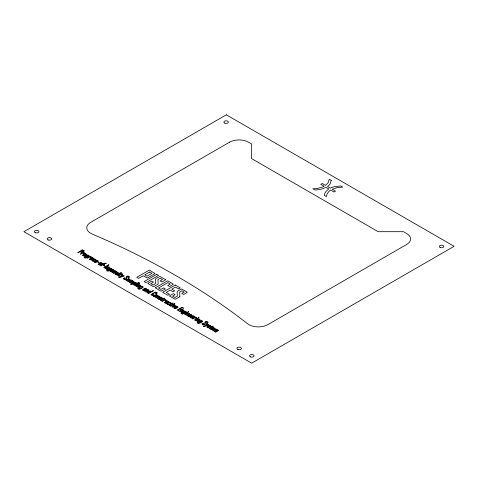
<?xml version="1.0" encoding="UTF-8"?>
<svg xmlns="http://www.w3.org/2000/svg" width="478" height="478" viewBox="0 0 478 478"><rect width="100%" height="100%" fill="white"/><g stroke="black" fill="none" stroke-linecap="round" stroke-linejoin="round"><path stroke-width="0.72" d="M83.997 257.056C84.014 259.966 89.685 256.005 89.44 255.861L88.448 255.282M106.582 270.1C106.48 272.944 112.336 269.192 112.025 268.905L111.004 268.301M137.897 288.18C137.772 291.024 143.705 287.278 143.346 286.985L142.325 286.382M197.247 322.441C196.954 325.136 203.048 321.867 202.696 321.246L201.668 320.648M115.843 274.468L116.178 274.742L119.177 273.01L118.771 272.777L116.16 274.282L115.222 273.78L117.869 272.251L117.463 272.018L114.75 273.948A4.141 2.39 0 0 0 115.079 274.121L115.335 274.241M126.933 280.891L127.357 281.195L130.159 279.409L128.534 278.608L127.823 278.973L129.598 279.427L128.696 279.947L127.208 279.325L125.917 280.395A3.705 2.139 0 0 0 126.138 280.514L126.527 280.706M143.591 290.499L143.95 290.773L146.746 288.993L145.121 288.186L144.41 288.551L146.19 289.005L145.288 289.531L143.794 288.903L142.51 289.973A3.705 2.139 0 0 0 142.731 290.092L143.083 290.266M147.612 292.183L149.333 291.192A0.932 0.538 0 0 1 150.66 291.162M148.371 293.259L148.718 293.528L153.522 290.755L153.115 290.516L151.311 291.562L150.642 291.174M165.298 299.712L164.934 299.425L161.934 301.158L162.341 301.391L164.958 299.879L165.746 300.298L165.107 300.668L165.513 300.907L166.29 300.19A3.615 2.085 0 0 0 165.842 299.945L165.741 299.903M199.045 319.119L198.639 318.886L195.639 320.619L196.046 320.852L198.657 319.346L199.601 319.842L196.948 321.371L197.354 321.604L200.073 319.68A4.075 2.354 0 0 0 199.744 319.507L199.565 319.424M205.134 322.058C205.988 320.296 210.177 322.764 206.902 323.253L206.466 323.003L207.542 322.381L206.496 321.778L205.492 322.357L205.241 324.06A0.789 0.454 0 0 1 205.014 324.347C204.279 326.211 199.756 323.988 203.18 323.188L203.616 323.439L202.451 324.114L203.497 324.717L204.65 324.054L204.907 322.351A0.807 0.466 0 0 1 205.128 322.058M137.945 288.15L138.68 288.198L138.297 288.419L139.176 288.921L139.958 288.467L139.289 288.085A0.932 0.538 0 0 1 139.319 287.326L141.01 286.352A0.878 0.508 0 0 1 142.265 286.292M181.413 312.941L180.995 313.454L182.692 314.136L186.54 311.919L185.518 311.321M84.068 252.754L84.2 252.808A3.615 2.085 0 0 1 84.588 253.005M90.88 256.686L91.041 256.758A3.615 2.085 0 0 1 91.429 256.955L90.712 257.72L90.306 257.481L90.945 257.11L90.157 256.692L87.54 258.204L87.133 257.971L90.127 256.238L90.611 256.578M196.153 317.476L196.344 317.553A3.615 2.085 0 0 1 196.733 317.75L196.016 318.515L195.61 318.282L196.249 317.912L195.46 317.494L192.843 319.005L192.437 318.766L195.436 317.034L195.831 317.338M83.805 252.641L83.292 252.288L80.292 254.021L80.698 254.254L83.315 252.743L84.104 253.161L83.465 253.531L83.871 253.77L84.648 253.053M131.892 280.365L132.119 280.466A2.031 1.171 0 0 1 132.729 280.831M132.986 281.034L133.458 281.243A3.806 2.199 0 0 1 133.798 281.417L131.08 283.346L130.673 283.107L133.32 281.578L132.37 281.088L129.771 282.588L129.365 282.355L132.012 280.825L131.062 280.329L128.463 281.829L128.056 281.596L131.056 279.863L131.552 280.222M216.086 329.043L215.721 328.75L212.728 330.477L213.134 330.716L215.727 329.217L216.683 329.706L214.036 331.236L214.443 331.469L217.042 329.969L217.992 330.465L215.345 331.995L215.751 332.228L218.464 330.298A3.806 2.199 0 0 0 218.129 330.125L217.872 330.011M165.203 302.992L165.746 303.357L168.746 301.624L168.34 301.391L165.729 302.897L164.785 302.401L167.437 300.871L167.025 300.638L164.318 302.562A4.141 2.39 0 0 0 164.647 302.735L164.868 302.843M115.927 271.146L116.184 271.265A4.075 2.354 0 0 1 116.513 271.438L113.794 273.362L113.388 273.129L116.034 271.6L115.09 271.098L112.485 272.603L112.073 272.37L115.073 270.638L115.479 270.942M148.198 293.181L147.666 292.942M139.97 285.049L139.289 284.619L136.29 286.352L136.702 286.585L139.307 285.079L140.251 285.581L137.604 287.111L138.011 287.344L140.729 285.42M148.359 289.889L147.642 289.441L144.643 291.174L145.055 291.413L147.66 289.901L148.604 290.403L145.957 291.933L146.364 292.166L149.082 290.242A4.075 2.354 0 0 0 148.754 290.068L148.533 289.967M183.199 310.001L182.889 309.864M108.345 266.832L107.974 266.539L104.975 268.272L105.381 268.505L107.992 266.999L108.93 267.495L106.283 269.024L106.69 269.263L109.408 267.339A4.075 2.354 0 0 0 109.08 267.166L109.08 267.16M140.179 285.145L140.401 285.247A4.075 2.354 0 0 1 140.729 285.42M159.562 296.336L159.783 296.438A4.075 2.354 0 0 1 160.112 296.611L157.393 298.535L156.987 298.302L159.634 296.772L158.69 296.27L156.085 297.776L155.679 297.543L158.672 295.81L159.049 296.103M183.373 310.079L183.594 310.18A4.075 2.354 0 0 1 183.922 310.353L181.204 312.283L180.798 312.044L183.444 310.515L182.5 310.019L179.895 311.525L179.483 311.292L182.482 309.559L182.853 309.852M188.876 313.305L188.332 312.935L185.339 314.667L185.745 314.9L188.35 313.395L189.294 313.897L186.647 315.42L187.053 315.659L189.808 313.759A4.075 2.354 0 0 0 189.443 313.562L189.264 313.478M88.137 255.491L85.682 256.674L86.404 257.146L88.675 255.838L88.203 255.533M185.237 311.548L182.781 312.731L183.504 313.204L185.775 311.895L185.321 311.602M201.393 320.875L198.932 322.058L199.655 322.531L201.925 321.222L201.453 320.917M148.538 293.026L150.964 291.765C150.229 290.618 146.806 292.285 148.335 292.924M110.723 268.534L108.267 269.712L108.99 270.184L111.26 268.875L110.788 268.57M85.383 256.961L86.052 257.349L85.269 257.803L84.373 256.847M107.974 269.998L108.643 270.387L107.855 270.841L106.964 269.891M198.639 322.345L199.308 322.734L198.519 323.188L197.629 322.232M181.473 312.911L182.369 313.861L183.152 313.407L182.482 313.018A0.932 0.538 0 0 1 182.512 312.265L184.203 311.292A0.878 0.508 0 0 1 185.458 311.232L185.446 311.274M110.938 268.254L110.914 268.236A0.878 0.508 0 0 0 109.695 268.272L107.998 269.245A0.932 0.538 0 0 0 107.95 270.01M88.322 255.198L88.352 255.21A0.878 0.508 0 0 0 87.11 255.234L85.413 256.202A0.932 0.538 0 0 0 85.365 256.973M201.602 320.601L201.591 320.589A0.878 0.508 0 0 0 200.366 320.619L198.669 321.592A0.932 0.538 0 0 0 198.615 322.357M179.859 296.264L179.668 292.058L181.933 290.755L184.233 292.082L181.855 293.456L183.695 294.514L187.155 292.357A1.016 0.586 0 0 0 187.173 292.148L181.819 289.059A1.022 0.592 0 0 0 181.443 289.071L177.75 291.042A1.96 1.129 0 0 0 177.135 291.855L177.332 296.067L174.876 297.483L172.576 296.157L175.109 294.693L173.269 293.629L169.702 295.804A1.022 0.592 0 0 0 169.642 296.085L174.99 299.18A1.022 0.592 0 0 0 175.366 299.162L179.25 297.083A1.972 1.135 0 0 0 179.889 296.264M216.767 329.372A2.031 1.171 0 0 1 217.4 329.718M147.517 292.906A0.878 0.508 0 0 1 147.618 292.189M93.539 259.494L93.724 260.683L93.126 261.03L92.314 260.558L92.983 260.169L92.577 259.936C89.792 261.173 95.982 262.231 94.088 259.53L94.614 259.231L95.427 259.697L94.847 260.038L95.253 260.271C97.434 259.674 93.819 258.114 93.545 259.476M95.809 260.803L95.994 261.992L95.397 262.338L94.584 261.866L95.253 261.484L94.847 261.245C92.015 262.44 98.277 263.545 96.359 260.845L96.885 260.54L97.697 261.012L97.118 261.346L97.524 261.58C99.705 260.994 96.09 259.423 95.815 260.785M157.196 292.99L155.942 293.833L155.499 293.576L156.581 292.954L155.499 292.333L151.454 294.669L152.536 295.29L153.695 294.621L154.131 294.872L152.757 295.631L150.845 294.681L155.254 291.998L157.19 292.972M160.016 297.878L160.208 299.061L159.604 299.407L158.792 298.935L159.461 298.553L159.054 298.314C156.234 299.515 162.478 300.614 160.566 297.914L161.092 297.609L161.905 298.081L161.325 298.415L161.731 298.654C163.918 298.009 160.19 296.545 160.022 297.86M208.45 325.841L208.641 327.024L208.038 327.37L207.225 326.898L207.894 326.516L207.488 326.277C204.656 327.454 210.882 328.619 209 325.877L209.525 325.572L210.338 326.044L209.758 326.378L210.165 326.617C212.363 325.972 208.587 324.496 208.45 325.841M84.253 250.878L81.732 252.42L80.059 251.703L78.165 252.796L77.729 252.539L82.533 249.767L84.253 250.89M123.216 278.674L124.866 279.678L126.395 278.955A0.789 0.454 0 0 0 126.622 278.674L126.873 276.965L127.883 276.386L128.929 276.989L127.853 277.61L128.289 277.867C131.546 277.144 127.154 274.952 126.515 276.672A0.807 0.466 0 0 0 126.294 276.959L126.031 278.662L124.883 279.325L123.832 278.722L124.997 278.053L124.561 277.796L123.222 278.662M331.254 180.433L329.969 184.138A15.864 9.16 0 0 1 327.538 186.528L330.304 188.123A16.133 9.315 0 0 1 335.102 186.563L340.838 185.966L342.78 187.083L336.703 187.776L332.258 189.252L335.544 191.152L334.044 192.019L330.752 190.119A13.402 7.738 0 0 0 328.978 191.391L327.155 193.721L326.343 196.572L324.311 195.4A19.992 11.544 0 0 1 325.775 191.738A21.163 12.219 0 0 1 326.098 191.314L328.78 188.983L326.056 187.406L322.053 188.941A21.151 12.213 0 0 1 320.941 189.21A20.219 11.675 0 0 1 314.912 189.969L312.815 188.762L317.822 188.32L322.483 187.053A12.858 7.421 0 0 0 324.084 186.271L320.798 184.371L322.303 183.504L325.59 185.398L328.099 182.829L329.252 179.274L331.254 180.433M82.575 255.21L84.23 256.1L86.912 254.463L85.305 253.615L82.58 255.18M89.416 259.154L91.047 260.032L91.818 259.632L89.984 259.213L91.059 258.592L92.487 259.249L93.73 258.419L92.14 257.558L89.422 259.13M98.175 264.214L99.788 265.117L102.519 263.492L100.906 262.619L98.175 264.214M109.904 270.984L111.535 271.863L112.306 271.462L110.472 271.044L111.553 270.423L112.975 271.08L114.218 270.225L112.635 269.389L109.928 270.936M118.287 275.824L119.034 276.386L119.381 276.182L118.855 275.884L121.155 274.557L122.027 274.659L121.508 274.354L122.44 273.816L120.749 273.918L120.402 274.121L120.749 274.318L118.293 275.794M153.48 296.145L155.135 297.035L157.818 295.398L156.204 294.55L153.486 296.115M160.668 300.292L161.409 300.853L161.761 300.65L161.235 300.351L163.536 299.025L164.408 299.12L163.882 298.822L164.814 298.284L163.129 298.386L162.777 298.583L163.129 298.786L160.668 300.292M166.607 303.721L168.208 304.582L169.063 304.133L168.017 304.265L167.175 303.775L169.475 302.449L170.317 302.938L169.708 303.291L170.114 303.524L170.885 302.944L169.326 302.126L166.607 303.721M169.075 305.143L169.821 305.711L170.174 305.508L169.648 305.209L171.949 303.877L172.821 303.978L172.295 303.679L173.227 303.142L171.542 303.237L171.19 303.44L171.542 303.644L169.075 305.143M173.849 307.904L175.48 308.782L176.257 308.382L174.422 307.963L175.498 307.342L176.926 307.993L178.163 307.145L176.579 306.308L173.849 307.904M187.908 316.024L189.539 316.896L190.316 316.496L188.481 316.078L189.557 315.456L190.979 316.113L192.222 315.259L190.638 314.428L187.932 315.97M190.268 317.386L191.899 318.258L192.67 317.858L190.836 317.44L191.911 316.818L193.339 317.476L194.582 316.621L192.993 315.785L190.286 317.332M209.101 328.255L209.842 328.816L210.195 328.613L209.669 328.314L211.969 326.982L212.841 327.083L212.316 326.785L213.248 326.247L211.563 326.349L211.21 326.546L211.563 326.749L209.107 328.225M210.553 329.097L212.184 329.969L212.955 329.575L211.127 329.151L212.202 328.529L213.624 329.187L214.867 328.332L213.236 327.508L210.577 329.043M136.29 282.958L134.109 284.32A0.926 0.538 0 0 1 132.782 284.344L132.131 283.95L130.996 284.601L130.59 284.368L134.718 281.984L135.794 282.594A3.812 2.199 0 0 1 136.158 282.773L136.284 282.982M139.582 287.72L140.311 288.27C145.145 286.991 140.777 285.515 139.6 287.672M154.854 273.721L147.594 277.909A1.052 0.609 0 0 1 147.099 277.909L143.131 275.788L138.608 278.399L136.768 277.336L149.339 270.076L154.854 273.434A1.052 0.609 0 0 1 154.854 273.721M155.601 287.66L155.559 287.732A1.052 0.609 0 0 0 155.559 288.019L160.901 291.102A1.052 0.609 0 0 0 161.397 291.102L165.37 288.981L163.53 287.917L160.919 289.423L158.469 288.007L167.82 282.606L170.276 284.022L167.748 285.486L169.588 286.549L173.179 284.302A1.052 0.609 0 0 0 173.179 284.016L167.838 280.927A1.052 0.609 0 0 0 167.342 280.927L155.601 287.66M165.454 279.827L161.994 281.984L160.154 280.927L162.532 279.552L160.232 278.226L157.967 279.528L158.158 283.735A1.972 1.135 0 0 1 157.537 284.547L153.665 286.633A1.022 0.592 0 0 1 153.289 286.651L147.935 283.556A1.022 0.592 0 0 1 147.959 283.346L151.568 281.1L153.408 282.163L150.875 283.627L153.175 284.954L155.631 283.538L155.452 279.325A1.96 1.129 0 0 1 156.055 278.513L159.742 276.541A1.022 0.592 0 0 1 160.112 276.529L165.472 279.618A1.016 0.586 0 0 1 165.454 279.827M174.273 304.821L172.032 306.99L172.415 307.205L176.137 305.896L175.731 305.657L172.887 306.715L174.685 305.054L174.273 304.821M122.38 274.856L120.139 276.989L118.681 277.497L119.088 277.73L124.244 275.931L123.832 275.698L120.946 276.75L122.786 275.095L122.38 274.856M207.105 323.773L204.865 325.906L203.413 326.414L203.819 326.647L208.97 324.849L208.563 324.616L205.677 325.667L207.518 324.012L207.105 323.773M226.345 114.816L23.9 231.693L251.655 363.184L454.1 246.307L226.345 114.816M229.512 142.205L90.701 222.348A13.42 7.75 0 0 0 92.23 234.065A733.652 423.568 0 0 1 247.55 323.737A13.42 7.75 0 0 0 267.841 324.622L406.653 244.479A13.42 7.75 0 0 0 406.653 233.521L403.486 231.693L378.182 231.693L251.655 158.642L251.655 144.033L248.488 142.205A13.42 7.75 0 0 0 229.512 142.205M82.592 250.239L80.435 251.482L81.487 252.085L83.638 250.842L82.592 250.239M85.443 253.938L83.142 255.264L84.044 255.784L86.345 254.457L85.443 253.938M92.284 257.887L91.382 258.407L92.254 258.909L93.156 258.389L92.284 257.887M98.104 261.95L97.727 262.171L99.006 262.912L99.382 262.691L98.104 261.95M101.043 262.942L98.743 264.268L99.645 264.794L101.945 263.462L101.043 262.942M103.17 263.766L102.818 263.97L103.17 264.173L100.517 265.696L100.93 265.935L103.577 264.406L104.102 264.71L104.449 264.507L103.923 264.203L105.381 263.366L106.313 263.498L105.232 263.043L103.517 263.97L103.17 263.766M103.84 265.26L103.457 265.481L104.742 266.222L105.118 266.001L103.84 265.26M108.584 264.806L103.78 267.578L104.216 267.835L109.02 265.063L108.584 264.806M112.772 269.717L111.87 270.237L112.742 270.739L113.644 270.219L112.772 269.717M119.847 273.398L116.847 275.125L117.259 275.364L120.253 273.631L119.847 273.398M121.036 272.705L120.51 273.004L121.454 272.944L121.036 272.705M127.471 279.612L126.395 280.233L127.297 280.753L128.373 280.132L127.471 279.612M149.572 272.072L144.738 274.856L147.039 276.188L151.873 273.398L149.572 272.072M134.736 282.444L132.478 283.747L133.511 284.153L135.68 282.94L134.736 282.444M138.883 282.301L134.079 285.073L134.485 285.312L139.289 282.54L138.883 282.301M138.184 283.98L135.184 285.713L135.591 285.946L138.59 284.219L138.184 283.98M139.373 283.287L138.847 283.591L139.791 283.532L139.373 283.287M156.7 274.33L144.129 281.59L145.969 282.653L158.541 275.388L156.7 274.33M144.063 289.19L142.988 289.811L143.89 290.337L144.965 289.71L144.063 289.19M156.348 294.872L154.047 296.199L154.95 296.719L157.25 295.392L156.348 294.872M175.259 285.043L162.681 292.303L167.82 295.267L169.511 294.293L166.213 292.393L170.198 290.086L173.036 291.729L174.649 290.797L171.811 289.16L175.414 287.081L178.635 288.939L180.32 287.965L175.259 285.043M173.347 304.283L170.347 306.016L170.754 306.249L173.753 304.516L173.347 304.283M174.53 303.59L174.01 303.894L174.954 303.835L174.53 303.59M176.723 306.637L175.82 307.157L176.693 307.659L177.595 307.139L176.723 306.637M182.076 307.24L177.272 310.013L178.844 310.921L179.226 310.7L178.091 310.049L179.979 308.955L181.001 309.541L181.377 309.326L180.361 308.734L182.136 307.713L183.241 308.346L183.618 308.131L182.076 307.24M187.227 312.295L184.227 314.028L184.639 314.261L187.633 312.534L187.227 312.295M188.416 311.602L187.89 311.907L188.834 311.847L188.416 311.602M190.782 314.751L189.88 315.271L190.752 315.779L191.654 315.253L190.782 314.751M193.136 316.113L192.234 316.633L193.106 317.135L194.008 316.615L193.136 316.113M197.534 318.246L194.534 319.979L194.94 320.212L197.94 318.479L197.534 318.246M198.717 317.553L198.197 317.858L199.141 317.798L198.717 317.553M213.421 327.824L212.519 328.344L213.397 328.852L214.299 328.326L213.421 327.824M237.924 349.502A2.235 1.291 0 0 0 241.414 348.528A2.235 1.291 0 0 0 238.205 347.273A2.235 1.291 0 0 0 237.924 349.502M250.669 356.941A2.235 1.291 0 0 0 254.021 355.823A2.235 1.291 0 0 0 250.669 354.706A2.235 1.291 0 0 0 250.669 356.941M48.2 239.968A2.235 1.291 0 0 0 51.684 238.988A2.235 1.291 0 0 0 48.475 237.733A2.235 1.291 0 0 0 48.2 239.968M35.533 232.738A2.235 1.291 0 0 0 38.891 231.621A2.235 1.291 0 0 0 35.533 230.498A2.235 1.291 0 0 0 35.533 232.738M224.863 123.181A2.235 1.291 0 0 0 228.347 122.207A2.235 1.291 0 0 0 225.138 120.952A2.235 1.291 0 0 0 224.863 123.181M440.304 247.556A2.235 1.291 0 0 0 443.787 246.576A2.235 1.291 0 0 0 440.585 245.322A2.235 1.291 0 0 0 440.304 247.556"/></g></svg>
